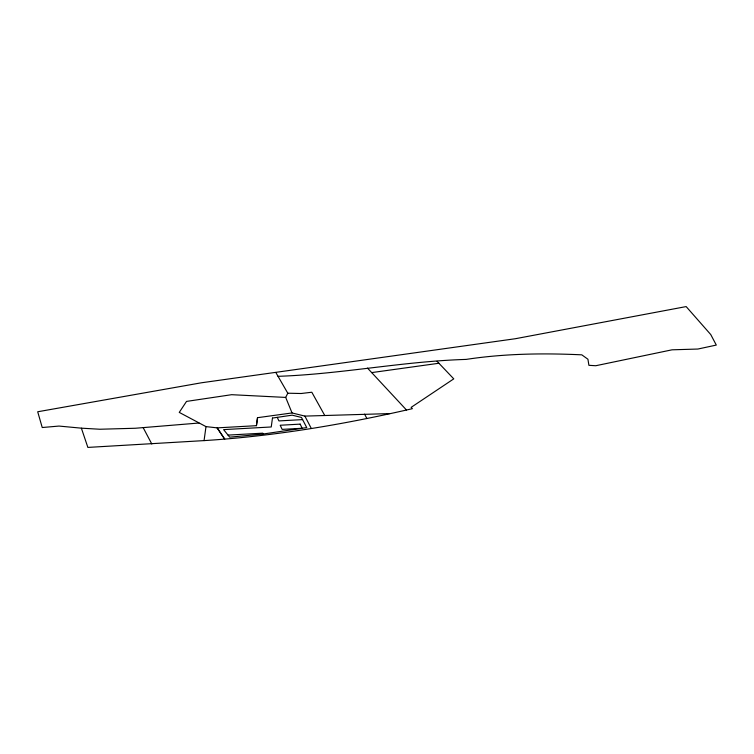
<?xml version="1.0" encoding="UTF-8"?>
<svg xmlns="http://www.w3.org/2000/svg" width="754" height="754" viewBox="0 0 754 754"><rect width="100%" height="100%" fill="white"/><g stroke="black" fill="none" stroke-linecap="round" stroke-linejoin="round"><path stroke-width="1.13" d="M292.052 412.947L285.691 397.424L231.638 394.691L186.521 401.411L179.254 412.4L205.993 426.613L217.152 427.867L256.454 425.68L257.519 417.688L292.052 412.947L304.889 416.104L389.667 413.597M256.426 425.671L257.519 417.688M278.028 376.321C341.044 374.182 403.107 361.298 466.161 359.404C504.379 353.579 543.257 353.023 581.815 354.842L587.931 359.243L588.902 365.313L595.783 365.728L672.04 349.818L697.893 349.036L716.3 345.078L710.749 334.559L686.159 306.586L515.34 338.725L201.478 382.778L37.7 411.769L42.233 427.527L58.982 426.067L81.375 428.168L87.869 447.414L204.061 440.609L205.993 426.613M285.691 397.424L287.783 393.202L275.813 372.476M437.056 361.307L453.767 378.857L411.147 407.358L412.372 408.677C343.871 424.474 274.267 436.208 204.061 440.609M371.694 372.599L438.913 363.258M81.375 428.168L99.83 429.243L135.39 428.253L198.99 423.022M302.59 419.601L278.933 420.921L277.246 417.358M228.028 435.096L262.826 433.164L263.221 434.012M287.783 393.202L301.129 393.513L311.817 392.231L324.767 415.511M367.528 368.112L406.434 409.959M364.578 414.153L366.896 418.527M143.185 427.659L151.799 443.993M304.889 416.104L311.279 428.423M272.467 418.065L271.242 426.971L223.608 429.62L229.687 437.16L262.562 434.106L306.737 427.593L301.477 417.452L292.147 415.162L272.467 418.065M300.186 424.125L280.196 425.247L282.147 429.384L302.147 428.272L300.186 424.125M224.673 439.064L217.152 427.867L224.654 439.073"/></g></svg>
